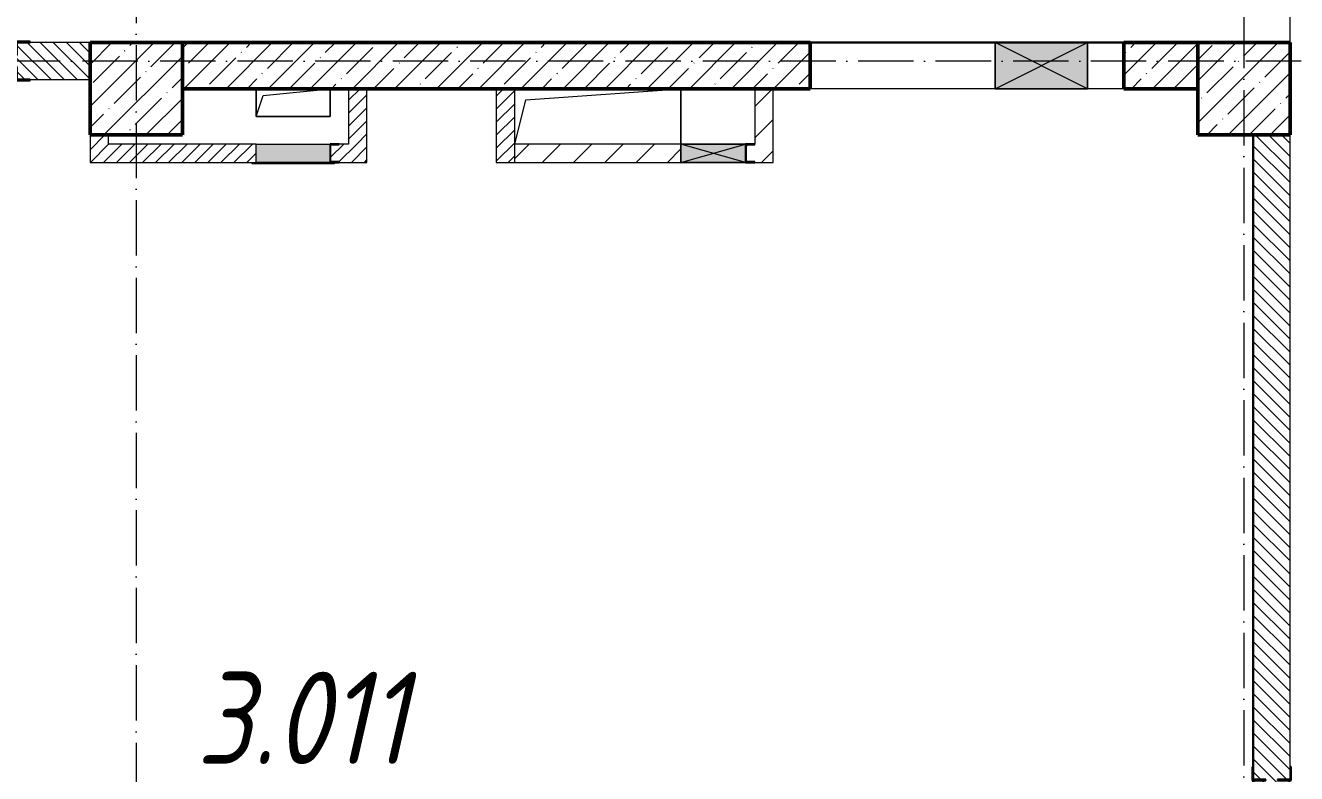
# Model space of a CAD drawing. Header units: millimetres. Extents: x -213536 to 1564669, y -45299 to 942238.
# Drawn here: x 588071 to 594956, y 345500 to 349555 of the extents above; entities that cross this region are included whole.
import ezdxf

# ---------------------------------------------------------------- set-up
doc = ezdxf.new("R2010")
doc.units = ezdxf.units.MM
doc.linetypes.add('50_200_ШТРИХ_1Т_ш5_п1_п1_', pattern=[700, 500, -100, 0, -100])
for name, color, linetype, lineweight in [('2.4) ПГП вычит ЖБбалки 0.4 м -', 24, 'Continuous', 30), ('A-DETL-GENF-OTLN', 7, 'Continuous', 9), ('A-FLOR-____-OTLN', 7, 'Continuous', 9), ('A-GENM-____-MCUT', 7, 'Continuous', 25), ('A-GENM-____-OTLN', 7, 'Continuous', 9), ('A-GENM-____-OTLN-1', 7, 'Continuous', 25), ('A-GLAZ-____-OTLN', 7, 'Continuous', 9), ('A-WALL-____-MCUT', 7, 'Continuous', 13), ('A-WALL-____-MCUT-2', 7, 'Continuous', 50), ('A-WALL-____-OTLN', 7, 'Continuous', 9), ('A-WALL-____-PATT-1', 7, 'Continuous', 9), ('A-WALL-FNSH-MCUT-1', 7, 'Continuous', 9), ('S-COLS-____-MCUT', 7, 'Continuous', 50), ('S-COLS-____-OTLN', 7, 'Continuous', 9), ('S-GRID-____-OTLN-1', 7, '50_200_ШТРИХ_1Т_ш5_п1_п1_', 9), ('Марки помещений', 7, 'Continuous', 9)]:
    doc.layers.add(name, color=color, linetype=linetype, lineweight=lineweight)
doc.layers.add('A-GLAZ-____-OTLN-1', color=7, linetype='Continuous', lineweight=9, true_color=0xc0c0c0)
doc.styles.add('ISOCPEUR_I_2', font='isocpeui.ttf', dxfattribs={"width": 0.85, "height": 2.3})
pattern_1 = [(135, (549721.475, 286281.11), (-35.35534, -35.35534), [])]
pattern_2 = [(45, (549721.475, 286281.11), (-35.35534, 35.35534), [])]
pattern_3 = [(45, (549721.47, 286281.11), (-84.85281, 84.85281), [])]

# ---------------------------------------------------------------- blocks, each defined once
blk = doc.blocks.new('BSC_Колонна _Прямоугольная - 500х500-V17-АР1_План отверстий 3 этажа в осях 1-64_Ю-ЯЯ')
at = {"layer": 'S-COLS-____-OTLN'}
h = blk.add_hatch(dxfattribs=at)
h.set_pattern_fill('FP_24', color=256, style=0, pattern_type=2)
h.set_pattern_definition([(45, (-44950, -62931.04), (-114.04925, 114.04925), []), (45, (-44835.95, -62931.04), (-114.04925, 114.04925), [201.613, -40.323, 3.353, -36.97])])
h.paths.add_polyline_path([(-250, -250), (250, -250), (250, 250), (-250, 250)], flags=0)
at = {"layer": 'S-COLS-____-MCUT'}
for p, q in [((250, 250), (-250, 250)), ((-250, 250), (-250, -250)), ((250, -250), (250, 250)), ((-250, -250), (250, -250))]:
    blk.add_line(p, q, dxfattribs=at)
blk = doc.blocks.new('BSC_Колонна _Прямоугольная - 500х500-V45-АР1_План отверстий 3 этажа в осях 1-64_Ю-ЯЯ')
at = {"layer": 'S-COLS-____-OTLN'}
h = blk.add_hatch(dxfattribs=at)
h.set_pattern_fill('FP_53', color=256, style=0, pattern_type=2)
h.set_pattern_definition([(45, (-38950, -62931.04), (-114.04925, 114.04925), []), (45, (-38835.95, -62931.04), (-114.04925, 114.04925), [201.613, -40.323, 3.353, -36.97])])
h.paths.add_polyline_path([(-250, -250), (250, -250), (250, 250), (-250, 250)], flags=0)
at = {"layer": 'S-COLS-____-MCUT'}
for p, q in [((250, 250), (-250, 250)), ((-250, 250), (-250, -250)), ((250, -250), (250, 250)), ((-250, -250), (250, -250))]:
    blk.add_line(p, q, dxfattribs=at)
blk = doc.blocks.new('154_Стойка_СКБ_Уголок - СМ-2480_200-28346303-АР1_План отверстий 3 этажа в осях 1-64_Ю-ЯЯ')
at = {"layer": 'A-GENM-____-MCUT'}
for p, q in [((125, 156), (125, 81)), ((200, 156), (125, 156)), ((131, 81), (131, 150)), ((131, 150), (200, 150)), ((200, 150), (200, 156)), ((125, 81), (131, 81)), ((131, 19), (125, 19)), ((125, 19), (125, -56)), ((131, -50), (131, 19)), ((125, -56), (200, -56)), ((200, -50), (131, -50)), ((200, -56), (200, -50))]:
    blk.add_line(p, q, dxfattribs=at)
blk = doc.blocks.new('Фахверк_СКБ_Уголок - 200_3550-28267367-АР1_План отверстий 3 этажа в осях 1-64_Ю-ЯЯ')
at = {"layer": 'A-GENM-____-MCUT'}
for p, q in [((200, 156), (125, 156)), ((125, 156), (125, 81)), ((131, 81), (131, 150)), ((131, 150), (200, 150)), ((200, 150), (200, 156)), ((125, 81), (131, 81)), ((131, 19), (125, 19)), ((125, 19), (125, -56)), ((131, -50), (131, 19)), ((125, -56), (200, -56)), ((200, -50), (131, -50)), ((200, -56), (200, -50))]:
    blk.add_line(p, q, dxfattribs=at)
blk = doc.blocks.new('AR_Отверстие Ниша - Лючок-32405595-АР1_План отверстий 3 этажа в осях 1-64_Ю-ЯЯ')
at = {"layer": 'A-GLAZ-____-OTLN'}
blk.add_hatch(color=256, dxfattribs=at).paths.add_polyline_path([(200, 50), (-200, 50), (-200, -50), (200, -50), (200, 47)], flags=0)
for p, q in [((-200, 50), (200, 50)), ((200, 50), (200, -50)), ((200, -50), (-200, -50))]:
    blk.add_line(p, q, dxfattribs=at)
blk = doc.blocks.new('Л_Общий_Лючок - Лючок-29759355-АР1_План отверстий 3 этажа в осях 1-64_Ю-ЯЯ')
at = {"layer": 'A-GLAZ-____-OTLN-1'}
blk.add_hatch(color=256, dxfattribs=at).paths.add_polyline_path([(-3, -6), (424, -6), (424, 0), (-24, 0), (-24, -6)], flags=0)
at = {"layer": 'A-GLAZ-____-OTLN'}
for p, q in [((-24, 0), (-24, -6)), ((424, 0), (424, -6)), ((-24, -6), (424, -6))]:
    blk.add_line(p, q, dxfattribs=at)
blk = doc.blocks.new('154_Фахверк_СКБ_Швеллер - Тип_100_3960-28331862-АР1_План отверстий 3 этажа в осях 1-64_Ю-ЯЯ')
at = {"layer": 'A-GENM-____-MCUT'}
for p, q in [((175, 50), (125, 50)), ((125, 50), (125, -50)), ((128, 47), (175, 47)), ((128, -47), (128, 47)), ((175, 47), (175, 50)), ((125, -50), (175, -50)), ((175, -47), (128, -47)), ((175, -50), (175, -47))]:
    blk.add_line(p, q, dxfattribs=at)
blk = doc.blocks.new('AR_Отверстие прямоугольное _в плите_ - AR_Отверстие прямоугольное _в плите_-30459225-АР1_План отверстий 3 этажа в осях 1-64_Ю-ЯЯ')
at = {"layer": 'A-GENM-____-OTLN'}
for p, q in [((-200, 75), (-200, -75)), ((-162.5, 37.5), (200, 75)), ((200, -75), (200, 75)), ((-200, -75), (-162.5, 37.5)), ((-200, -75), (200, -75))]:
    blk.add_line(p, q, dxfattribs=at)
blk = doc.blocks.new('AR_Отверстие прямоугольное _в плите_ - AR_Отверстие прямоугольное _в плите_-V199-АР1_План отверстий 3 этажа в осях 1-64_Ю-ЯЯ')
at = {"layer": 'A-GENM-____-OTLN'}
for p, q in [((-390, 90), (450, 150)), ((450, -150), (450, 150)), ((-450, -150), (-390, 90))]:
    blk.add_line(p, q, dxfattribs=at)
blk = doc.blocks.new('AR_Отверстие прямоугольное _в стене__БезПР - AR_Отверстие прямоугольное _в стене__БезПР-30512450-АР1_План отверстий 3 этажа в осях 1-64_Ю-ЯЯ')
at = {"layer": 'A-GLAZ-____-OTLN-1'}
blk.add_hatch(color=256, dxfattribs=at).paths.add_polyline_path([(-250, 125), (-250, -125), (250, -125), (250, 125)], flags=0)
at = {"layer": 'A-DETL-GENF-OTLN'}
for p, q in [((-250, -125), (-250, 125)), ((-250, 125), (250, 125)), ((250, 125), (-250, -125)), ((-250, 125), (250, -125)), ((250, 125), (-250, 125)), ((-250, 125), (-250, -125)), ((250, 125), (250, -125)), ((250, -125), (250, 125)), ((250, -125), (-250, -125)), ((-250, -125), (250, -125))]:
    blk.add_line(p, q, dxfattribs=at)
at = {"layer": 'A-GLAZ-____-OTLN'}
blk.add_line((250, 125), (-250, 125), dxfattribs=at)
blk = doc.blocks.new('AR_Отверстие прямоугольное _в стене_ - AR_Отверстие прямоугольное _в стене__ОВ-36925070-АР1_План отверстий 3 этажа в осях 1-64_Ю-ЯЯ')
at = {"layer": 'A-GLAZ-____-OTLN'}
blk.add_hatch(color=256, dxfattribs=at).paths.add_polyline_path([(-175, 50), (-175, -50), (175, -50), (175, 50)], flags=0)
at = {"layer": 'A-DETL-GENF-OTLN'}
for p, q in [((-175, 50), (175, 50)), ((175, 50), (-175, -50)), ((-175, 50), (175, -50)), ((175, 50), (-175, 50)), ((175, 50), (175, -50)), ((175, -50), (175, 50)), ((175, -50), (-175, -50)), ((-175, -50), (175, -50))]:
    blk.add_line(p, q, dxfattribs=at)
blk = doc.blocks.new('154_Фахверк_СКБ_Швеллер - Тип_100_3960_зеркало-36793856-АР1_План отверстий 3 этажа в осях 1-64_Ю-ЯЯ')
at = {"layer": 'A-GENM-____-MCUT'}
for p, q in [((175, 50), (125, 50)), ((125, 50), (125, -50)), ((128, 47), (175, 47)), ((128, -47), (128, 47)), ((175, 47), (175, 50)), ((125, -50), (175, -50)), ((175, -47), (128, -47)), ((175, -50), (175, -47))]:
    blk.add_line(p, q, dxfattribs=at)

msp = doc.modelspace()

# ---------------------------------------------------------------- hatches: boundary and pattern name
at = {"layer": 'A-WALL-____-PATT-1'}
h = msp.add_hatch(dxfattribs=at)
h.set_pattern_fill('FP_9', color=256, style=0, pattern_type=2)
h.set_pattern_definition(pattern_1)
h.paths.add_polyline_path([(586246.5, 349262.2), (586315.5, 349262.2), (586315.5, 349331.2), (586321.5, 349331.2), (586321.5, 349393.2), (586315.5, 349393.2), (586315.5, 349462.2), (585921.5, 349462.2), (585921.5, 349262.2), (586115.5, 349262.2)], flags=0)
h.paths.add_polyline_path([(588027.5, 349262.2), (588421.5, 349262.2), (588421.5, 349462.2), (588027.5, 349462.2), (588027.5, 349393.2), (588021.5, 349393.2), (588021.5, 349331.2), (588027.5, 349331.2), (588027.5, 349302.2)], flags=0)
h = msp.add_hatch(dxfattribs=at)
h.set_pattern_fill('FP_12', color=256, style=0, pattern_type=2)
h.set_pattern_definition([(45, (549721.47, 286281.11), (-114.04925, 114.04925), []), (45, (549835.52, 286281.11), (-114.04925, 114.04925), [201.612, -40.322, 3.353, -36.97])])
h.paths.add_polyline_path([(594421.5, 349212.2), (594421.5, 349462.2), (594021.5, 349462.2), (594021.5, 349212.2)], flags=0)
h.paths.add_polyline_path([(592126.6, 349212.2), (592321.5, 349212.2), (592321.5, 349462.2), (588921.5, 349462.2), (588921.5, 349212.2), (590359.1, 349212.2)], flags=0)
h = msp.add_hatch(dxfattribs=at)
h.set_pattern_fill('FP_8', color=256, style=0, pattern_type=2)
h.set_pattern_definition(pattern_2)
h.paths.add_polyline_path([(589921.5, 348912.2), (589921.5, 349212.2), (589821.5, 349212.2), (589821.5, 348912.2)], flags=0)
h = msp.add_hatch(dxfattribs=at)
h.set_pattern_fill('FP_8', color=256, style=0, pattern_type=2)
h.set_pattern_definition(pattern_2)
h.paths.add_polyline_path([(590721.5, 348812.2), (590721.5, 349212.2), (590621.5, 349212.2), (590621.5, 348812.2)], flags=0)
h = msp.add_hatch(dxfattribs=at)
h.set_pattern_fill('FP_7', color=256, style=0, pattern_type=2)
h.set_pattern_definition(pattern_3)
h.paths.add_polyline_path([(592121.5, 348912.2), (592121.5, 349212.2), (592021.5, 349212.2), (592021.5, 348912.2)], flags=0)
h = msp.add_hatch(dxfattribs=at)
h.set_pattern_fill('FP_8', color=256, style=0, pattern_type=2)
h.set_pattern_definition(pattern_2)
h.paths.add_polyline_path([(588521.5, 348812.2), (588521.5, 348962.2), (588421.5, 348962.2), (588421.5, 348812.2)], flags=0)
h = msp.add_hatch(dxfattribs=at)
h.set_pattern_fill('FP_9', color=256, style=0, pattern_type=2)
h.set_pattern_definition(pattern_1)
h.paths.add_polyline_path([(594721.5, 341962.2), (594921.5, 341962.2), (594921.5, 345462.2), (594852.5, 345462.2), (594852.5, 345468.2), (594921.5, 345468.2), (594921.5, 348962.2), (594721.5, 348962.2), (594721.5, 345468.2), (594790.5, 345468.2), (594790.5, 345462.2), (594721.5, 345462.2), (594721.5, 343504.6)], flags=0)
h = msp.add_hatch(dxfattribs=at)
h.set_pattern_fill('FP_8', color=256, style=0, pattern_type=2)
h.set_pattern_definition(pattern_2)
h.paths.add_polyline_path([(589921.5, 348812.2), (589921.5, 348912.2), (589771.5, 348912.2), (589771.5, 348909.2), (589724.5, 348909.2), (589724.5, 348815.2), (589771.5, 348815.2), (589771.5, 348812.2)], flags=0)
h.paths.add_polyline_path([(588591.7, 348812.2), (589321.5, 348812.2), (589321.5, 348912.2), (588521.5, 348912.2), (588521.5, 348812.2)], flags=0)
h = msp.add_hatch(dxfattribs=at)
h.set_pattern_fill('FP_7', color=256, style=0, pattern_type=2)
h.set_pattern_definition(pattern_3)
h.paths.add_polyline_path([(591621.5, 348812.2), (591621.5, 348912.2), (590721.5, 348912.2), (590721.5, 348812.2)], flags=0)
h.paths.add_polyline_path([(592021.5, 348812.2), (592121.5, 348812.2), (592121.5, 348912.2), (592021.5, 348912.2), (592021.5, 348909.2), (591974.5, 348908.5), (591974.5, 348815.2), (592021.5, 348815.2)], flags=0)

# ---------------------------------------------------------------- linework, layer by layer
at = {"color": 2, "lineweight": 30}
for points in [[(588421.5, 349462.2), (592321.5, 349462.2)], [(592321.5, 349462.2), (594021.5, 349462.2)], [(594021.5, 349462.2), (594921.5, 349462.2)]]:
    msp.add_lwpolyline(points, dxfattribs=at)
at = {"layer": '2.4) ПГП вычит ЖБбалки 0.4 м -'}
msp.add_lwpolyline([(594721.5, 341962.2), (594721.5, 348962.2)], dxfattribs=at)
at = {"layer": 'A-FLOR-____-OTLN'}
for p, q in [((594921.5, 349462.2), (594921.5, 353812.2)), ((589321.5, 349062.2), (589321.5, 349212.2)), ((589721.5, 349212.2), (589721.5, 349062.2)), ((591621.5, 349212.2), (591621.5, 348912.2)), ((589721.5, 349062.2), (589321.5, 349062.2))]:
    msp.add_line(p, q, dxfattribs=at)
at = {"layer": 'A-WALL-____-MCUT'}
for p, q in [((588421.5, 349462.2), (588096.5, 349462.2)), ((588096.5, 349262.2), (588421.5, 349262.2)), ((594721.5, 348962.2), (594721.5, 345537.2)), ((594921.5, 345537.2), (594921.5, 348962.2))]:
    msp.add_line(p, q, dxfattribs=at)
at = {"layer": 'A-WALL-____-MCUT-2'}
for p, q in [((592321.5, 349462.2), (588921.5, 349462.2)), ((592321.5, 349212.2), (592321.5, 349462.2)), ((594421.5, 349462.2), (594021.5, 349462.2)), ((594021.5, 349462.2), (594021.5, 349212.2)), ((588921.5, 349212.2), (592321.5, 349212.2)), ((594021.5, 349212.2), (594421.5, 349212.2))]:
    msp.add_line(p, q, dxfattribs=at)
at = {"layer": 'A-WALL-____-OTLN'}
for p, q in [((592321.5, 349462.2), (593323.9, 349462.2)), ((593823.9, 349462.2), (594021.5, 349462.2)), ((593323.9, 349212.2), (592321.5, 349212.2)), ((594021.5, 349212.2), (593823.9, 349212.2))]:
    msp.add_line(p, q, dxfattribs=at)
at = {"layer": 'A-WALL-FNSH-MCUT-1'}
for p, q in [((589821.5, 349212.2), (589821.5, 348912.2)), ((589921.5, 348812.2), (589921.5, 349212.2)), ((590621.5, 349212.2), (590621.5, 348812.2)), ((590721.5, 348812.2), (590721.5, 349212.2)), ((592021.5, 349212.2), (592021.5, 348912.2)), ((592121.5, 348812.2), (592121.5, 349212.2)), ((588421.5, 348962.2), (588421.5, 348812.2)), ((588521.5, 348912.2), (588521.5, 348962.2)), ((589321.5, 348912.2), (588521.5, 348912.2)), ((589821.5, 348912.2), (589771.5, 348912.2)), ((591621.5, 348912.2), (590721.5, 348912.2)), ((588421.5, 348812.2), (589321.5, 348812.2)), ((589771.5, 348812.2), (589921.5, 348812.2)), ((590621.5, 348812.2), (591621.5, 348812.2)), ((592021.5, 348812.2), (592121.5, 348812.2))]:
    msp.add_line(p, q, dxfattribs=at)
at = {"layer": 'S-GRID-____-OTLN-1', "color": 251, "ltscale": 0.6, "true_color": 0x636466}
for p, q in [((588671.5, 377174), (588671.5, 339172.7)), ((594671.5, 376930.3), (594671.5, 339311.4)), ((653795.9, 349362.2), (545052.7, 349362.2))]:
    msp.add_line(p, q, dxfattribs=at)

# ---------------------------------------------------------------- block references
at = {"layer": 'A-GENM-____-OTLN'}
for name, p in [('AR_Отверстие прямоугольное _в плите_ - AR_Отверстие прямоугольное _в плите_-30459225-АР1_План отверстий 3 этажа в осях 1-64_Ю-ЯЯ', (589521.5, 349137.2)), ('AR_Отверстие прямоугольное _в плите_ - AR_Отверстие прямоугольное _в плите_-V199-АР1_План отверстий 3 этажа в осях 1-64_Ю-ЯЯ', (591171.5, 349062.2))]:
    msp.add_blockref(name, p, dxfattribs=at)
at = {"layer": 'A-GENM-____-OTLN-1'}
for name, p in [('154_Стойка_СКБ_Уголок - СМ-2480_200-28346303-АР1_План отверстий 3 этажа в осях 1-64_Ю-ЯЯ', (587896.5, 349312.2)), ('154_Фахверк_СКБ_Швеллер - Тип_100_3960-28331862-АР1_План отверстий 3 этажа в осях 1-64_Ю-ЯЯ', (589596.5, 348862.2)), ('154_Фахверк_СКБ_Швеллер - Тип_100_3960_зеркало-36793856-АР1_План отверстий 3 этажа в осях 1-64_Ю-ЯЯ', (591846.5, 348862.2))]:
    msp.add_blockref(name, p, dxfattribs=at)
at = {"layer": 'A-GENM-____-OTLN-1', "rotation": 89.99999999999993}
msp.add_blockref('Фахверк_СКБ_Уголок - 200_3550-28267367-АР1_План отверстий 3 этажа в осях 1-64_Ю-ЯЯ', (594871.5, 345337.2), dxfattribs=at)
at = {"layer": 'A-GLAZ-____-OTLN', "rotation": 180}
for name, p in [('AR_Отверстие прямоугольное _в стене__БезПР - AR_Отверстие прямоугольное _в стене__БезПР-30512450-АР1_План отверстий 3 этажа в осях 1-64_Ю-ЯЯ', (593573.9, 349337.2)), ('AR_Отверстие Ниша - Лючок-32405595-АР1_План отверстий 3 этажа в осях 1-64_Ю-ЯЯ', (589521.5, 348862.2)), ('AR_Отверстие прямоугольное _в стене_ - AR_Отверстие прямоугольное _в стене__ОВ-36925070-АР1_План отверстий 3 этажа в осях 1-64_Ю-ЯЯ', (591796.5, 348862.2))]:
    msp.add_blockref(name, p, dxfattribs=at)
at = {"layer": 'A-GLAZ-____-OTLN'}
msp.add_blockref('Л_Общий_Лючок - Лючок-29759355-АР1_План отверстий 3 этажа в осях 1-64_Ю-ЯЯ', (589321.5, 348812.2), dxfattribs=at)
at = {"layer": 'S-COLS-____-OTLN'}
for name, p in [('BSC_Колонна _Прямоугольная - 500х500-V45-АР1_План отверстий 3 этажа в осях 1-64_Ю-ЯЯ', (588671.5, 349212.2)), ('BSC_Колонна _Прямоугольная - 500х500-V17-АР1_План отверстий 3 этажа в осях 1-64_Ю-ЯЯ', (594671.5, 349212.2))]:
    msp.add_blockref(name, p, dxfattribs=at)

# ---------------------------------------------------------------- texts
at = {"layer": 'Марки помещений', "insert": (588998.7, 346051.6), "char_height": 500, "width": 689.451, "attachment_point": 1, "style": 'ISOCPEUR_I_2'}
msp.add_mtext('3.011', dxfattribs=at)

doc.saveas('drawing.dxf')
